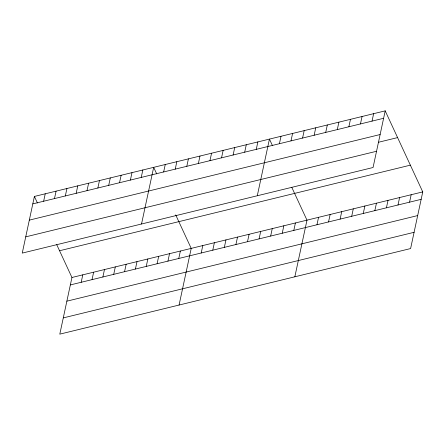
<?xml version="1.0" encoding="UTF-8"?>
<svg xmlns="http://www.w3.org/2000/svg" width="445" height="445" viewBox="0 0 445 445"><rect width="100%" height="100%" fill="white"/><g stroke="black" fill="none" stroke-linecap="round" stroke-linejoin="round"><path stroke-width="0.67" d="M34.393 196.445L22.25 253.099L373.06 167.509L385.203 110.855L34.393 196.445L37.425 202.981M43.643 201.235L45.24 193.797M54.485 198.592L56.081 191.155M65.332 195.945L66.922 188.508M76.173 193.302L77.769 185.865M87.014 190.655L88.611 183.218M56.715 244.622L71.94 277.491L59.797 334.145L410.607 248.555L422.75 191.901L385.203 110.855M97.861 188.007L99.452 180.57M81.19 282.286L82.787 274.849M108.702 185.365L110.299 177.928M92.032 279.638L93.628 272.201M119.544 182.717L121.14 175.28M102.878 276.99L104.469 269.553M130.391 180.075L131.981 172.638M113.72 274.348L115.316 266.911M141.232 177.427L142.828 169.99M124.561 271.7L126.158 264.263M141.527 223.996L153.67 167.342L156.701 173.884M135.408 269.053L136.999 261.621M163.654 171.959L165.245 164.522M146.249 266.41L147.846 258.973M175.23 169.133L176.826 161.696M157.091 263.763L158.687 256.326M186.805 166.308L188.402 158.871M167.937 261.12L169.528 253.683M198.381 163.482L199.977 156.045M178.779 258.473L180.375 251.036M209.957 160.662L211.553 153.225M179.074 305.042L191.216 248.393L175.708 214.907M201.201 253.005L202.792 245.568M221.538 157.836L223.129 150.399M233.113 155.01L234.71 147.573M212.777 250.179L214.368 242.742M244.689 152.184L246.285 144.747M224.352 247.353L225.949 239.916M256.264 149.359L257.861 141.922M235.928 244.528L237.524 237.09M247.503 241.707L249.1 234.27M257.293 195.756L269.436 139.101L272.468 145.637M279.421 143.713L281.012 136.276M259.085 238.882L260.675 231.445M290.997 140.887L292.588 133.45M270.66 236.056L272.251 228.619M282.236 233.23L283.832 225.793M302.572 138.061L304.169 130.624M314.148 135.241L315.744 127.804M293.811 230.404L295.408 222.973M325.723 132.415L327.32 124.978M294.84 276.801L306.983 220.147L291.759 187.278M337.304 129.59L338.895 122.153M316.968 224.758L318.559 217.321M328.543 221.933L330.134 214.496M348.88 126.764L350.471 119.327M360.456 123.938L362.052 116.507M340.119 219.107L341.716 211.67M372.031 121.118L373.628 113.681M351.695 216.287L353.291 208.85M363.27 213.461L364.867 206.024M374.851 210.635L376.442 203.198M386.427 207.809L388.018 200.372M398.002 204.989L399.599 197.552M409.578 202.163L411.174 194.726M32.802 203.882L383.607 118.292M29.32 220.125L380.13 134.535M378.3 142.305L397.596 137.6M25.732 236.857L376.542 151.267M59.552 250.746L410.362 165.156M71.94 277.491L422.75 191.901M70.349 284.928L421.154 199.338M66.867 301.17L417.671 215.58M63.279 317.902L414.089 232.312"/></g></svg>
